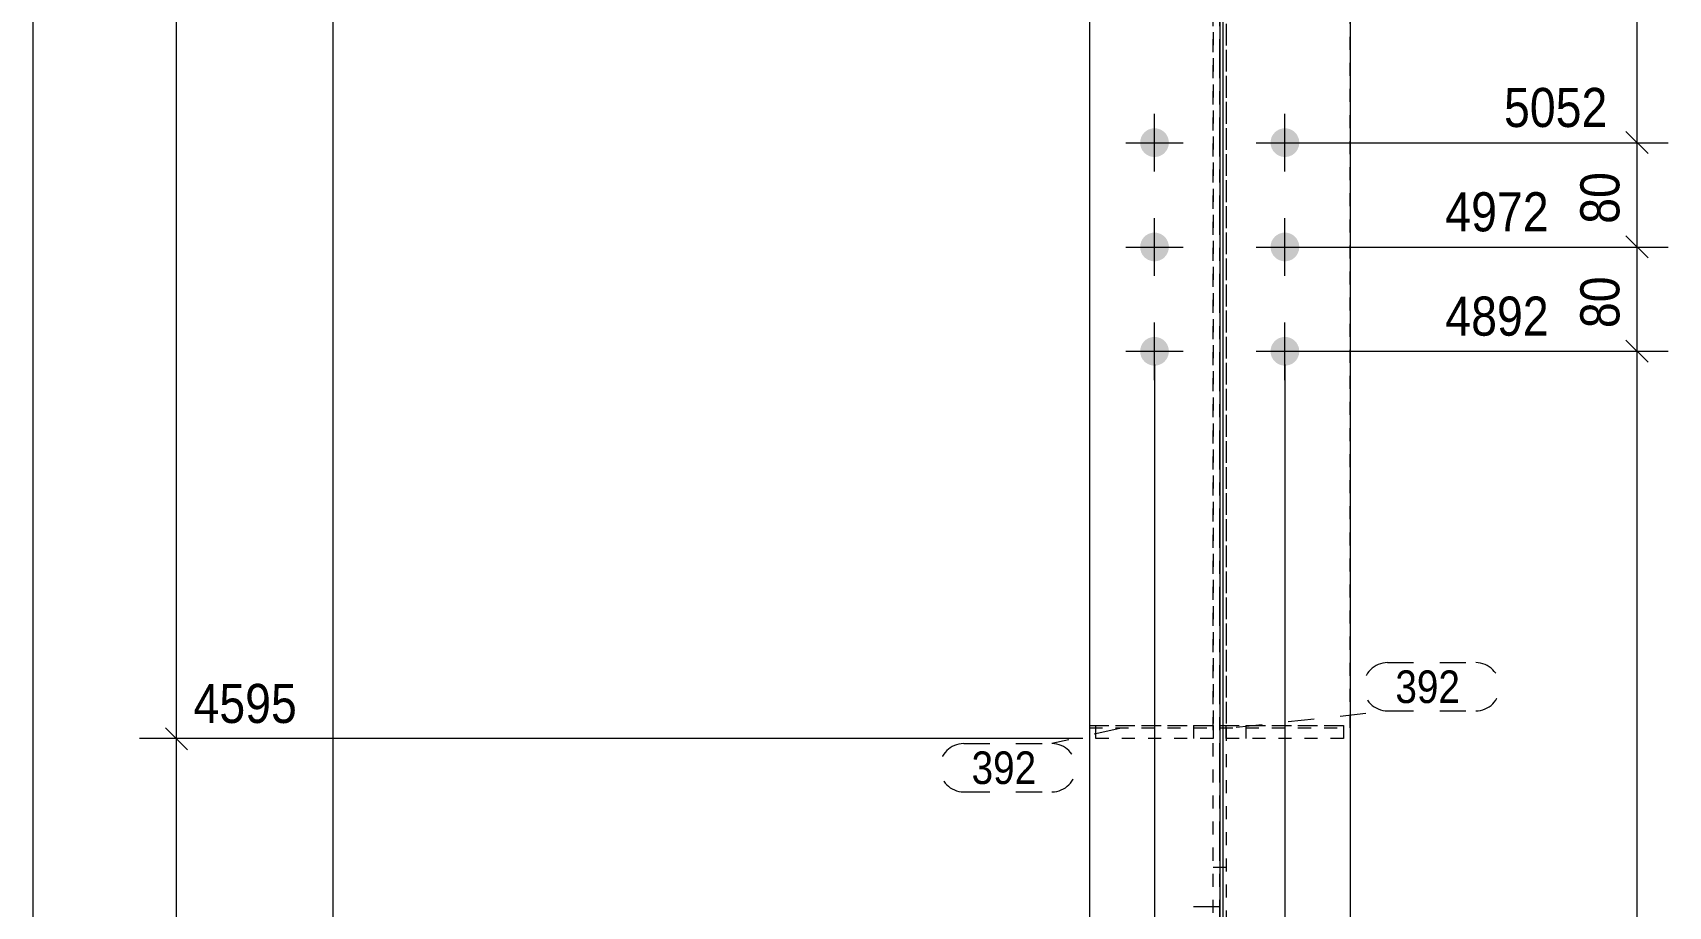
# Model space of a CAD drawing. Header units: millimetres. Extents: x 2 to 579, y 1 to 825.
# Drawn here: x 5 to 130.4, y 203.5 to 270.4 of the extents above; entities that cross this region are included whole.
import ezdxf

# ---------------------------------------------------------------- set-up
doc = ezdxf.new("R2010")
doc.units = ezdxf.units.MM
for name, pattern in [('XKITLINE00', [0]), ('XKITLINE01', [4, 1, -1, 1, -1]), ('XKITLINE02', [4, 2, -2]), ('XKITLINE03', [6, 3, -1, 1, -1])]:
    doc.linetypes.add(name, pattern=pattern)
for name, color, linetype, lineweight in [('Bolt', 3, 'Continuous', 0), ('Dimensions', 7, 'Continuous', 0), ('DrawingSheet', 5, 'Continuous', 0), ('Part', 2, 'Continuous', 0), ('PartMark', 7, 'Continuous', 0)]:
    doc.layers.add(name, color=color, linetype=linetype, lineweight=lineweight)
doc.styles.add('ARIAL', font='ARIAL.TTF')

# ---------------------------------------------------------------- blocks, each defined once
blk = doc.blocks.new('*A47')
at = {"layer": 'Bolt'}
for points in [[(89.93, 262.04), (89.93, 262.07), (89.93, 262.09), (89.93, 262.12), (89.94, 262.15), (89.94, 262.18), (89.94, 262.2), (89.95, 262.23), (89.96, 262.25), (89.96, 262.28), (89.97, 262.31), (89.98, 262.33), (89.98, 262.36), (89.99, 262.38), (90, 262.41), (90.01, 262.43), (90.02, 262.46), (90.03, 262.48), (90.05, 262.51), (90.06, 262.53), (90.07, 262.56), (90.09, 262.58), (90.1, 262.6), (90.11, 262.63), (90.13, 262.65), (90.15, 262.67), (90.16, 262.69), (90.18, 262.71), (90.2, 262.73), (90.21, 262.75), (90.23, 262.77), (90.25, 262.79), (90.27, 262.81), (90.29, 262.83), (90.31, 262.85), (90.33, 262.86), (90.35, 262.88), (90.37, 262.9), (90.4, 262.91), (90.42, 262.93), (90.44, 262.94), (90.46, 262.96), (90.49, 262.97), (90.51, 262.98), (90.53, 263), (90.56, 263.01), (90.58, 263.02), (90.61, 263.03), (90.63, 263.04), (90.66, 263.05), (90.68, 263.06), (90.71, 263.07), (90.74, 263.07), (90.76, 263.08), (90.79, 263.09), (90.81, 263.09), (90.84, 263.1), (90.87, 263.1), (90.89, 263.11), (90.92, 263.11), (90.95, 263.11), (90.97, 263.11), (91, 263.11), (91.03, 263.11), (91.06, 263.11), (91.08, 263.11), (91.11, 263.11), (91.14, 263.11), (91.16, 263.11), (91.19, 263.1), (91.22, 263.1), (91.24, 263.09), (91.27, 263.09), (91.3, 263.08), (91.32, 263.07), (91.35, 263.07), (91.37, 263.06), (91.4, 263.05), (91.42, 263.04), (91.45, 263.03), (91.47, 263.02), (91.5, 263.01), (91.52, 263), (91.55, 262.98), (91.57, 262.97), (91.59, 262.96), (91.62, 262.94), (91.64, 262.93), (91.66, 262.91), (91.68, 262.9), (91.71, 262.88), (91.73, 262.86), (91.75, 262.85), (91.77, 262.83), (91.79, 262.81), (91.81, 262.79), (91.83, 262.77), (91.84, 262.75), (91.86, 262.73), (91.88, 262.71), (91.9, 262.69), (91.91, 262.67), (91.93, 262.65), (91.94, 262.63), (91.96, 262.6), (91.97, 262.58), (91.99, 262.56), (92, 262.53), (92.01, 262.51), (92.02, 262.48), (92.03, 262.46), (92.04, 262.43), (92.05, 262.41), (92.06, 262.38), (92.07, 262.36), (92.08, 262.33), (92.09, 262.31), (92.1, 262.28), (92.1, 262.25), (92.11, 262.23), (92.11, 262.2), (92.12, 262.18), (92.12, 262.15), (92.12, 262.12), (92.13, 262.09), (92.13, 262.07), (92.13, 262.04), (92.13, 262.01), (92.13, 261.99), (92.13, 261.96), (92.13, 261.93), (92.12, 261.91), (92.12, 261.88), (92.12, 261.85), (92.11, 261.83), (92.11, 261.8), (92.1, 261.77), (92.1, 261.75), (92.09, 261.72), (92.08, 261.69), (92.07, 261.67), (92.06, 261.64), (92.05, 261.62), (92.04, 261.59), (92.03, 261.57), (92.02, 261.54), (92.01, 261.52), (92, 261.5), (91.99, 261.47), (91.97, 261.45), (91.96, 261.43), (91.94, 261.4), (91.93, 261.38), (91.91, 261.36), (91.9, 261.34), (91.88, 261.32), (91.86, 261.3), (91.84, 261.28), (91.83, 261.26), (91.81, 261.24), (91.79, 261.22), (91.77, 261.2), (91.75, 261.18), (91.73, 261.16), (91.71, 261.15), (91.68, 261.13), (91.66, 261.11), (91.64, 261.1), (91.62, 261.08), (91.59, 261.07), (91.57, 261.06), (91.55, 261.04), (91.52, 261.03), (91.5, 261.02), (91.47, 261.01), (91.45, 261), (91.42, 260.99), (91.4, 260.98), (91.37, 260.97), (91.35, 260.96), (91.32, 260.95), (91.3, 260.95), (91.27, 260.94), (91.24, 260.94), (91.22, 260.93), (91.19, 260.93), (91.16, 260.92), (91.14, 260.92), (91.11, 260.92), (91.08, 260.92), (91.06, 260.91), (91.03, 260.91), (91, 260.91), (90.97, 260.92), (90.95, 260.92), (90.92, 260.92), (90.89, 260.92), (90.87, 260.93), (90.84, 260.93), (90.81, 260.94), (90.79, 260.94), (90.76, 260.95), (90.74, 260.95), (90.71, 260.96), (90.68, 260.97), (90.66, 260.98), (90.63, 260.99), (90.61, 261), (90.58, 261.01), (90.56, 261.02), (90.53, 261.03), (90.51, 261.04), (90.49, 261.06), (90.46, 261.07), (90.44, 261.08), (90.42, 261.1), (90.4, 261.11), (90.37, 261.13), (90.35, 261.15), (90.33, 261.16), (90.31, 261.18), (90.29, 261.2), (90.27, 261.22), (90.25, 261.24), (90.23, 261.26), (90.21, 261.28), (90.2, 261.3), (90.18, 261.32), (90.16, 261.34), (90.15, 261.36), (90.13, 261.38), (90.11, 261.4), (90.1, 261.43), (90.09, 261.45), (90.07, 261.47), (90.06, 261.5), (90.05, 261.52), (90.03, 261.54), (90.02, 261.57), (90.01, 261.59), (90, 261.62), (89.99, 261.64), (89.98, 261.67), (89.98, 261.69), (89.97, 261.72), (89.96, 261.75), (89.96, 261.77), (89.95, 261.8), (89.94, 261.83), (89.94, 261.85), (89.94, 261.88), (89.93, 261.91), (89.93, 261.93), (89.93, 261.96), (89.93, 261.99), (89.93, 262.01)], [(99.93, 262.04), (99.93, 262.07), (99.93, 262.09), (99.93, 262.12), (99.94, 262.15), (99.94, 262.18), (99.94, 262.2), (99.95, 262.23), (99.96, 262.25), (99.96, 262.28), (99.97, 262.31), (99.98, 262.33), (99.98, 262.36), (99.99, 262.38), (100, 262.41), (100.01, 262.43), (100.02, 262.46), (100.03, 262.48), (100.05, 262.51), (100.06, 262.53), (100.07, 262.56), (100.09, 262.58), (100.1, 262.6), (100.11, 262.63), (100.13, 262.65), (100.15, 262.67), (100.16, 262.69), (100.18, 262.71), (100.2, 262.73), (100.21, 262.75), (100.23, 262.77), (100.25, 262.79), (100.27, 262.81), (100.29, 262.83), (100.31, 262.85), (100.33, 262.86), (100.35, 262.88), (100.37, 262.9), (100.4, 262.91), (100.42, 262.93), (100.44, 262.94), (100.46, 262.96), (100.49, 262.97), (100.51, 262.98), (100.53, 263), (100.56, 263.01), (100.58, 263.02), (100.61, 263.03), (100.63, 263.04), (100.66, 263.05), (100.68, 263.06), (100.71, 263.07), (100.74, 263.07), (100.76, 263.08), (100.79, 263.09), (100.81, 263.09), (100.84, 263.1), (100.87, 263.1), (100.89, 263.11), (100.92, 263.11), (100.95, 263.11), (100.97, 263.11), (101, 263.11), (101.03, 263.11), (101.06, 263.11), (101.08, 263.11), (101.11, 263.11), (101.14, 263.11), (101.16, 263.11), (101.19, 263.1), (101.22, 263.1), (101.24, 263.09), (101.27, 263.09), (101.3, 263.08), (101.32, 263.07), (101.35, 263.07), (101.37, 263.06), (101.4, 263.05), (101.42, 263.04), (101.45, 263.03), (101.47, 263.02), (101.5, 263.01), (101.52, 263), (101.55, 262.98), (101.57, 262.97), (101.59, 262.96), (101.62, 262.94), (101.64, 262.93), (101.66, 262.91), (101.68, 262.9), (101.71, 262.88), (101.73, 262.86), (101.75, 262.85), (101.77, 262.83), (101.79, 262.81), (101.81, 262.79), (101.83, 262.77), (101.84, 262.75), (101.86, 262.73), (101.88, 262.71), (101.9, 262.69), (101.91, 262.67), (101.93, 262.65), (101.94, 262.63), (101.96, 262.6), (101.97, 262.58), (101.99, 262.56), (102, 262.53), (102.01, 262.51), (102.02, 262.48), (102.03, 262.46), (102.04, 262.43), (102.05, 262.41), (102.06, 262.38), (102.07, 262.36), (102.08, 262.33), (102.09, 262.31), (102.1, 262.28), (102.1, 262.25), (102.11, 262.23), (102.11, 262.2), (102.12, 262.18), (102.12, 262.15), (102.12, 262.12), (102.13, 262.09), (102.13, 262.07), (102.13, 262.04), (102.13, 262.01), (102.13, 261.99), (102.13, 261.96), (102.13, 261.93), (102.12, 261.91), (102.12, 261.88), (102.12, 261.85), (102.11, 261.83), (102.11, 261.8), (102.1, 261.77), (102.1, 261.75), (102.09, 261.72), (102.08, 261.69), (102.07, 261.67), (102.06, 261.64), (102.05, 261.62), (102.04, 261.59), (102.03, 261.57), (102.02, 261.54), (102.01, 261.52), (102, 261.5), (101.99, 261.47), (101.97, 261.45), (101.96, 261.43), (101.94, 261.4), (101.93, 261.38), (101.91, 261.36), (101.9, 261.34), (101.88, 261.32), (101.86, 261.3), (101.84, 261.28), (101.83, 261.26), (101.81, 261.24), (101.79, 261.22), (101.77, 261.2), (101.75, 261.18), (101.73, 261.16), (101.71, 261.15), (101.68, 261.13), (101.66, 261.11), (101.64, 261.1), (101.62, 261.08), (101.59, 261.07), (101.57, 261.06), (101.55, 261.04), (101.52, 261.03), (101.5, 261.02), (101.47, 261.01), (101.45, 261), (101.42, 260.99), (101.4, 260.98), (101.37, 260.97), (101.35, 260.96), (101.32, 260.95), (101.3, 260.95), (101.27, 260.94), (101.24, 260.94), (101.22, 260.93), (101.19, 260.93), (101.16, 260.92), (101.14, 260.92), (101.11, 260.92), (101.08, 260.92), (101.06, 260.91), (101.03, 260.91), (101, 260.91), (100.97, 260.92), (100.95, 260.92), (100.92, 260.92), (100.89, 260.92), (100.87, 260.93), (100.84, 260.93), (100.81, 260.94), (100.79, 260.94), (100.76, 260.95), (100.74, 260.95), (100.71, 260.96), (100.68, 260.97), (100.66, 260.98), (100.63, 260.99), (100.61, 261), (100.58, 261.01), (100.56, 261.02), (100.53, 261.03), (100.51, 261.04), (100.49, 261.06), (100.46, 261.07), (100.44, 261.08), (100.42, 261.1), (100.4, 261.11), (100.37, 261.13), (100.35, 261.15), (100.33, 261.16), (100.31, 261.18), (100.29, 261.2), (100.27, 261.22), (100.25, 261.24), (100.23, 261.26), (100.21, 261.28), (100.2, 261.3), (100.18, 261.32), (100.16, 261.34), (100.15, 261.36), (100.13, 261.38), (100.11, 261.4), (100.1, 261.43), (100.09, 261.45), (100.07, 261.47), (100.06, 261.5), (100.05, 261.52), (100.03, 261.54), (100.02, 261.57), (100.01, 261.59), (100, 261.62), (99.99, 261.64), (99.98, 261.67), (99.98, 261.69), (99.97, 261.72), (99.96, 261.75), (99.96, 261.77), (99.95, 261.8), (99.94, 261.83), (99.94, 261.85), (99.94, 261.88), (99.93, 261.91), (99.93, 261.93), (99.93, 261.96), (99.93, 261.99), (99.93, 262.01)], [(89.93, 254.04), (89.93, 254.07), (89.93, 254.09), (89.93, 254.12), (89.94, 254.15), (89.94, 254.18), (89.94, 254.2), (89.95, 254.23), (89.96, 254.25), (89.96, 254.28), (89.97, 254.31), (89.98, 254.33), (89.98, 254.36), (89.99, 254.38), (90, 254.41), (90.01, 254.43), (90.02, 254.46), (90.03, 254.48), (90.05, 254.51), (90.06, 254.53), (90.07, 254.56), (90.09, 254.58), (90.1, 254.6), (90.11, 254.63), (90.13, 254.65), (90.15, 254.67), (90.16, 254.69), (90.18, 254.71), (90.2, 254.73), (90.21, 254.75), (90.23, 254.77), (90.25, 254.79), (90.27, 254.81), (90.29, 254.83), (90.31, 254.85), (90.33, 254.86), (90.35, 254.88), (90.37, 254.9), (90.4, 254.91), (90.42, 254.93), (90.44, 254.94), (90.46, 254.96), (90.49, 254.97), (90.51, 254.98), (90.53, 255), (90.56, 255.01), (90.58, 255.02), (90.61, 255.03), (90.63, 255.04), (90.66, 255.05), (90.68, 255.06), (90.71, 255.07), (90.74, 255.07), (90.76, 255.08), (90.79, 255.09), (90.81, 255.09), (90.84, 255.1), (90.87, 255.1), (90.89, 255.11), (90.92, 255.11), (90.95, 255.11), (90.97, 255.11), (91, 255.11), (91.03, 255.11), (91.06, 255.11), (91.08, 255.11), (91.11, 255.11), (91.14, 255.11), (91.16, 255.11), (91.19, 255.1), (91.22, 255.1), (91.24, 255.09), (91.27, 255.09), (91.3, 255.08), (91.32, 255.07), (91.35, 255.07), (91.37, 255.06), (91.4, 255.05), (91.42, 255.04), (91.45, 255.03), (91.47, 255.02), (91.5, 255.01), (91.52, 255), (91.55, 254.98), (91.57, 254.97), (91.59, 254.96), (91.62, 254.94), (91.64, 254.93), (91.66, 254.91), (91.68, 254.9), (91.71, 254.88), (91.73, 254.86), (91.75, 254.85), (91.77, 254.83), (91.79, 254.81), (91.81, 254.79), (91.83, 254.77), (91.84, 254.75), (91.86, 254.73), (91.88, 254.71), (91.9, 254.69), (91.91, 254.67), (91.93, 254.65), (91.94, 254.63), (91.96, 254.6), (91.97, 254.58), (91.99, 254.56), (92, 254.53), (92.01, 254.51), (92.02, 254.48), (92.03, 254.46), (92.04, 254.43), (92.05, 254.41), (92.06, 254.38), (92.07, 254.36), (92.08, 254.33), (92.09, 254.31), (92.1, 254.28), (92.1, 254.25), (92.11, 254.23), (92.11, 254.2), (92.12, 254.18), (92.12, 254.15), (92.12, 254.12), (92.13, 254.09), (92.13, 254.07), (92.13, 254.04), (92.13, 254.01), (92.13, 253.99), (92.13, 253.96), (92.13, 253.93), (92.12, 253.91), (92.12, 253.88), (92.12, 253.85), (92.11, 253.83), (92.11, 253.8), (92.1, 253.77), (92.1, 253.75), (92.09, 253.72), (92.08, 253.69), (92.07, 253.67), (92.06, 253.64), (92.05, 253.62), (92.04, 253.59), (92.03, 253.57), (92.02, 253.54), (92.01, 253.52), (92, 253.5), (91.99, 253.47), (91.97, 253.45), (91.96, 253.43), (91.94, 253.4), (91.93, 253.38), (91.91, 253.36), (91.9, 253.34), (91.88, 253.32), (91.86, 253.3), (91.84, 253.28), (91.83, 253.26), (91.81, 253.24), (91.79, 253.22), (91.77, 253.2), (91.75, 253.18), (91.73, 253.16), (91.71, 253.15), (91.68, 253.13), (91.66, 253.11), (91.64, 253.1), (91.62, 253.08), (91.59, 253.07), (91.57, 253.06), (91.55, 253.04), (91.52, 253.03), (91.5, 253.02), (91.47, 253.01), (91.45, 253), (91.42, 252.99), (91.4, 252.98), (91.37, 252.97), (91.35, 252.96), (91.32, 252.95), (91.3, 252.95), (91.27, 252.94), (91.24, 252.94), (91.22, 252.93), (91.19, 252.93), (91.16, 252.92), (91.14, 252.92), (91.11, 252.92), (91.08, 252.92), (91.06, 252.91), (91.03, 252.91), (91, 252.91), (90.97, 252.92), (90.95, 252.92), (90.92, 252.92), (90.89, 252.92), (90.87, 252.93), (90.84, 252.93), (90.81, 252.94), (90.79, 252.94), (90.76, 252.95), (90.74, 252.95), (90.71, 252.96), (90.68, 252.97), (90.66, 252.98), (90.63, 252.99), (90.61, 253), (90.58, 253.01), (90.56, 253.02), (90.53, 253.03), (90.51, 253.04), (90.49, 253.06), (90.46, 253.07), (90.44, 253.08), (90.42, 253.1), (90.4, 253.11), (90.37, 253.13), (90.35, 253.15), (90.33, 253.16), (90.31, 253.18), (90.29, 253.2), (90.27, 253.22), (90.25, 253.24), (90.23, 253.26), (90.21, 253.28), (90.2, 253.3), (90.18, 253.32), (90.16, 253.34), (90.15, 253.36), (90.13, 253.38), (90.11, 253.4), (90.1, 253.43), (90.09, 253.45), (90.07, 253.47), (90.06, 253.5), (90.05, 253.52), (90.03, 253.54), (90.02, 253.57), (90.01, 253.59), (90, 253.62), (89.99, 253.64), (89.98, 253.67), (89.98, 253.69), (89.97, 253.72), (89.96, 253.75), (89.96, 253.77), (89.95, 253.8), (89.94, 253.83), (89.94, 253.85), (89.94, 253.88), (89.93, 253.91), (89.93, 253.93), (89.93, 253.96), (89.93, 253.99), (89.93, 254.01)], [(99.93, 254.04), (99.93, 254.07), (99.93, 254.09), (99.93, 254.12), (99.94, 254.15), (99.94, 254.18), (99.94, 254.2), (99.95, 254.23), (99.96, 254.25), (99.96, 254.28), (99.97, 254.31), (99.98, 254.33), (99.98, 254.36), (99.99, 254.38), (100, 254.41), (100.01, 254.43), (100.02, 254.46), (100.03, 254.48), (100.05, 254.51), (100.06, 254.53), (100.07, 254.56), (100.09, 254.58), (100.1, 254.6), (100.11, 254.63), (100.13, 254.65), (100.15, 254.67), (100.16, 254.69), (100.18, 254.71), (100.2, 254.73), (100.21, 254.75), (100.23, 254.77), (100.25, 254.79), (100.27, 254.81), (100.29, 254.83), (100.31, 254.85), (100.33, 254.86), (100.35, 254.88), (100.37, 254.9), (100.4, 254.91), (100.42, 254.93), (100.44, 254.94), (100.46, 254.96), (100.49, 254.97), (100.51, 254.98), (100.53, 255), (100.56, 255.01), (100.58, 255.02), (100.61, 255.03), (100.63, 255.04), (100.66, 255.05), (100.68, 255.06), (100.71, 255.07), (100.74, 255.07), (100.76, 255.08), (100.79, 255.09), (100.81, 255.09), (100.84, 255.1), (100.87, 255.1), (100.89, 255.11), (100.92, 255.11), (100.95, 255.11), (100.97, 255.11), (101, 255.11), (101.03, 255.11), (101.06, 255.11), (101.08, 255.11), (101.11, 255.11), (101.14, 255.11), (101.16, 255.11), (101.19, 255.1), (101.22, 255.1), (101.24, 255.09), (101.27, 255.09), (101.3, 255.08), (101.32, 255.07), (101.35, 255.07), (101.37, 255.06), (101.4, 255.05), (101.42, 255.04), (101.45, 255.03), (101.47, 255.02), (101.5, 255.01), (101.52, 255), (101.55, 254.98), (101.57, 254.97), (101.59, 254.96), (101.62, 254.94), (101.64, 254.93), (101.66, 254.91), (101.68, 254.9), (101.71, 254.88), (101.73, 254.86), (101.75, 254.85), (101.77, 254.83), (101.79, 254.81), (101.81, 254.79), (101.83, 254.77), (101.84, 254.75), (101.86, 254.73), (101.88, 254.71), (101.9, 254.69), (101.91, 254.67), (101.93, 254.65), (101.94, 254.63), (101.96, 254.6), (101.97, 254.58), (101.99, 254.56), (102, 254.53), (102.01, 254.51), (102.02, 254.48), (102.03, 254.46), (102.04, 254.43), (102.05, 254.41), (102.06, 254.38), (102.07, 254.36), (102.08, 254.33), (102.09, 254.31), (102.1, 254.28), (102.1, 254.25), (102.11, 254.23), (102.11, 254.2), (102.12, 254.18), (102.12, 254.15), (102.12, 254.12), (102.13, 254.09), (102.13, 254.07), (102.13, 254.04), (102.13, 254.01), (102.13, 253.99), (102.13, 253.96), (102.13, 253.93), (102.12, 253.91), (102.12, 253.88), (102.12, 253.85), (102.11, 253.83), (102.11, 253.8), (102.1, 253.77), (102.1, 253.75), (102.09, 253.72), (102.08, 253.69), (102.07, 253.67), (102.06, 253.64), (102.05, 253.62), (102.04, 253.59), (102.03, 253.57), (102.02, 253.54), (102.01, 253.52), (102, 253.5), (101.99, 253.47), (101.97, 253.45), (101.96, 253.43), (101.94, 253.4), (101.93, 253.38), (101.91, 253.36), (101.9, 253.34), (101.88, 253.32), (101.86, 253.3), (101.84, 253.28), (101.83, 253.26), (101.81, 253.24), (101.79, 253.22), (101.77, 253.2), (101.75, 253.18), (101.73, 253.16), (101.71, 253.15), (101.68, 253.13), (101.66, 253.11), (101.64, 253.1), (101.62, 253.08), (101.59, 253.07), (101.57, 253.06), (101.55, 253.04), (101.52, 253.03), (101.5, 253.02), (101.47, 253.01), (101.45, 253), (101.42, 252.99), (101.4, 252.98), (101.37, 252.97), (101.35, 252.96), (101.32, 252.95), (101.3, 252.95), (101.27, 252.94), (101.24, 252.94), (101.22, 252.93), (101.19, 252.93), (101.16, 252.92), (101.14, 252.92), (101.11, 252.92), (101.08, 252.92), (101.06, 252.91), (101.03, 252.91), (101, 252.91), (100.97, 252.92), (100.95, 252.92), (100.92, 252.92), (100.89, 252.92), (100.87, 252.93), (100.84, 252.93), (100.81, 252.94), (100.79, 252.94), (100.76, 252.95), (100.74, 252.95), (100.71, 252.96), (100.68, 252.97), (100.66, 252.98), (100.63, 252.99), (100.61, 253), (100.58, 253.01), (100.56, 253.02), (100.53, 253.03), (100.51, 253.04), (100.49, 253.06), (100.46, 253.07), (100.44, 253.08), (100.42, 253.1), (100.4, 253.11), (100.37, 253.13), (100.35, 253.15), (100.33, 253.16), (100.31, 253.18), (100.29, 253.2), (100.27, 253.22), (100.25, 253.24), (100.23, 253.26), (100.21, 253.28), (100.2, 253.3), (100.18, 253.32), (100.16, 253.34), (100.15, 253.36), (100.13, 253.38), (100.11, 253.4), (100.1, 253.43), (100.09, 253.45), (100.07, 253.47), (100.06, 253.5), (100.05, 253.52), (100.03, 253.54), (100.02, 253.57), (100.01, 253.59), (100, 253.62), (99.99, 253.64), (99.98, 253.67), (99.98, 253.69), (99.97, 253.72), (99.96, 253.75), (99.96, 253.77), (99.95, 253.8), (99.94, 253.83), (99.94, 253.85), (99.94, 253.88), (99.93, 253.91), (99.93, 253.93), (99.93, 253.96), (99.93, 253.99), (99.93, 254.01)], [(89.93, 246.04), (89.93, 246.07), (89.93, 246.09), (89.93, 246.12), (89.94, 246.15), (89.94, 246.18), (89.94, 246.2), (89.95, 246.23), (89.96, 246.25), (89.96, 246.28), (89.97, 246.31), (89.98, 246.33), (89.98, 246.36), (89.99, 246.38), (90, 246.41), (90.01, 246.43), (90.02, 246.46), (90.03, 246.48), (90.05, 246.51), (90.06, 246.53), (90.07, 246.56), (90.09, 246.58), (90.1, 246.6), (90.11, 246.63), (90.13, 246.65), (90.15, 246.67), (90.16, 246.69), (90.18, 246.71), (90.2, 246.73), (90.21, 246.75), (90.23, 246.77), (90.25, 246.79), (90.27, 246.81), (90.29, 246.83), (90.31, 246.85), (90.33, 246.86), (90.35, 246.88), (90.37, 246.9), (90.4, 246.91), (90.42, 246.93), (90.44, 246.94), (90.46, 246.96), (90.49, 246.97), (90.51, 246.98), (90.53, 247), (90.56, 247.01), (90.58, 247.02), (90.61, 247.03), (90.63, 247.04), (90.66, 247.05), (90.68, 247.06), (90.71, 247.07), (90.74, 247.07), (90.76, 247.08), (90.79, 247.09), (90.81, 247.09), (90.84, 247.1), (90.87, 247.1), (90.89, 247.11), (90.92, 247.11), (90.95, 247.11), (90.97, 247.11), (91, 247.11), (91.03, 247.11), (91.06, 247.11), (91.08, 247.11), (91.11, 247.11), (91.14, 247.11), (91.16, 247.11), (91.19, 247.1), (91.22, 247.1), (91.24, 247.09), (91.27, 247.09), (91.3, 247.08), (91.32, 247.07), (91.35, 247.07), (91.37, 247.06), (91.4, 247.05), (91.42, 247.04), (91.45, 247.03), (91.47, 247.02), (91.5, 247.01), (91.52, 247), (91.55, 246.98), (91.57, 246.97), (91.59, 246.96), (91.62, 246.94), (91.64, 246.93), (91.66, 246.91), (91.68, 246.9), (91.71, 246.88), (91.73, 246.86), (91.75, 246.85), (91.77, 246.83), (91.79, 246.81), (91.81, 246.79), (91.83, 246.77), (91.84, 246.75), (91.86, 246.73), (91.88, 246.71), (91.9, 246.69), (91.91, 246.67), (91.93, 246.65), (91.94, 246.63), (91.96, 246.6), (91.97, 246.58), (91.99, 246.56), (92, 246.53), (92.01, 246.51), (92.02, 246.48), (92.03, 246.46), (92.04, 246.43), (92.05, 246.41), (92.06, 246.38), (92.07, 246.36), (92.08, 246.33), (92.09, 246.31), (92.1, 246.28), (92.1, 246.25), (92.11, 246.23), (92.11, 246.2), (92.12, 246.18), (92.12, 246.15), (92.12, 246.12), (92.13, 246.09), (92.13, 246.07), (92.13, 246.04), (92.13, 246.01), (92.13, 245.99), (92.13, 245.96), (92.13, 245.93), (92.12, 245.91), (92.12, 245.88), (92.12, 245.85), (92.11, 245.83), (92.11, 245.8), (92.1, 245.77), (92.1, 245.75), (92.09, 245.72), (92.08, 245.69), (92.07, 245.67), (92.06, 245.64), (92.05, 245.62), (92.04, 245.59), (92.03, 245.57), (92.02, 245.54), (92.01, 245.52), (92, 245.5), (91.99, 245.47), (91.97, 245.45), (91.96, 245.43), (91.94, 245.4), (91.93, 245.38), (91.91, 245.36), (91.9, 245.34), (91.88, 245.32), (91.86, 245.3), (91.84, 245.28), (91.83, 245.26), (91.81, 245.24), (91.79, 245.22), (91.77, 245.2), (91.75, 245.18), (91.73, 245.16), (91.71, 245.15), (91.68, 245.13), (91.66, 245.11), (91.64, 245.1), (91.62, 245.08), (91.59, 245.07), (91.57, 245.06), (91.55, 245.04), (91.52, 245.03), (91.5, 245.02), (91.47, 245.01), (91.45, 245), (91.42, 244.99), (91.4, 244.98), (91.37, 244.97), (91.35, 244.96), (91.32, 244.95), (91.3, 244.95), (91.27, 244.94), (91.24, 244.94), (91.22, 244.93), (91.19, 244.93), (91.16, 244.92), (91.14, 244.92), (91.11, 244.92), (91.08, 244.92), (91.06, 244.91), (91.03, 244.91), (91, 244.91), (90.97, 244.92), (90.95, 244.92), (90.92, 244.92), (90.89, 244.92), (90.87, 244.93), (90.84, 244.93), (90.81, 244.94), (90.79, 244.94), (90.76, 244.95), (90.74, 244.95), (90.71, 244.96), (90.68, 244.97), (90.66, 244.98), (90.63, 244.99), (90.61, 245), (90.58, 245.01), (90.56, 245.02), (90.53, 245.03), (90.51, 245.04), (90.49, 245.06), (90.46, 245.07), (90.44, 245.08), (90.42, 245.1), (90.4, 245.11), (90.37, 245.13), (90.35, 245.15), (90.33, 245.16), (90.31, 245.18), (90.29, 245.2), (90.27, 245.22), (90.25, 245.24), (90.23, 245.26), (90.21, 245.28), (90.2, 245.3), (90.18, 245.32), (90.16, 245.34), (90.15, 245.36), (90.13, 245.38), (90.11, 245.4), (90.1, 245.43), (90.09, 245.45), (90.07, 245.47), (90.06, 245.5), (90.05, 245.52), (90.03, 245.54), (90.02, 245.57), (90.01, 245.59), (90, 245.62), (89.99, 245.64), (89.98, 245.67), (89.98, 245.69), (89.97, 245.72), (89.96, 245.75), (89.96, 245.77), (89.95, 245.8), (89.94, 245.83), (89.94, 245.85), (89.94, 245.88), (89.93, 245.91), (89.93, 245.93), (89.93, 245.96), (89.93, 245.99), (89.93, 246.01)], [(99.93, 246.04), (99.93, 246.07), (99.93, 246.09), (99.93, 246.12), (99.94, 246.15), (99.94, 246.18), (99.94, 246.2), (99.95, 246.23), (99.96, 246.25), (99.96, 246.28), (99.97, 246.31), (99.98, 246.33), (99.98, 246.36), (99.99, 246.38), (100, 246.41), (100.01, 246.43), (100.02, 246.46), (100.03, 246.48), (100.05, 246.51), (100.06, 246.53), (100.07, 246.56), (100.09, 246.58), (100.1, 246.6), (100.11, 246.63), (100.13, 246.65), (100.15, 246.67), (100.16, 246.69), (100.18, 246.71), (100.2, 246.73), (100.21, 246.75), (100.23, 246.77), (100.25, 246.79), (100.27, 246.81), (100.29, 246.83), (100.31, 246.85), (100.33, 246.86), (100.35, 246.88), (100.37, 246.9), (100.4, 246.91), (100.42, 246.93), (100.44, 246.94), (100.46, 246.96), (100.49, 246.97), (100.51, 246.98), (100.53, 247), (100.56, 247.01), (100.58, 247.02), (100.61, 247.03), (100.63, 247.04), (100.66, 247.05), (100.68, 247.06), (100.71, 247.07), (100.74, 247.07), (100.76, 247.08), (100.79, 247.09), (100.81, 247.09), (100.84, 247.1), (100.87, 247.1), (100.89, 247.11), (100.92, 247.11), (100.95, 247.11), (100.97, 247.11), (101, 247.11), (101.03, 247.11), (101.06, 247.11), (101.08, 247.11), (101.11, 247.11), (101.14, 247.11), (101.16, 247.11), (101.19, 247.1), (101.22, 247.1), (101.24, 247.09), (101.27, 247.09), (101.3, 247.08), (101.32, 247.07), (101.35, 247.07), (101.37, 247.06), (101.4, 247.05), (101.42, 247.04), (101.45, 247.03), (101.47, 247.02), (101.5, 247.01), (101.52, 247), (101.55, 246.98), (101.57, 246.97), (101.59, 246.96), (101.62, 246.94), (101.64, 246.93), (101.66, 246.91), (101.68, 246.9), (101.71, 246.88), (101.73, 246.86), (101.75, 246.85), (101.77, 246.83), (101.79, 246.81), (101.81, 246.79), (101.83, 246.77), (101.84, 246.75), (101.86, 246.73), (101.88, 246.71), (101.9, 246.69), (101.91, 246.67), (101.93, 246.65), (101.94, 246.63), (101.96, 246.6), (101.97, 246.58), (101.99, 246.56), (102, 246.53), (102.01, 246.51), (102.02, 246.48), (102.03, 246.46), (102.04, 246.43), (102.05, 246.41), (102.06, 246.38), (102.07, 246.36), (102.08, 246.33), (102.09, 246.31), (102.1, 246.28), (102.1, 246.25), (102.11, 246.23), (102.11, 246.2), (102.12, 246.18), (102.12, 246.15), (102.12, 246.12), (102.13, 246.09), (102.13, 246.07), (102.13, 246.04), (102.13, 246.01), (102.13, 245.99), (102.13, 245.96), (102.13, 245.93), (102.12, 245.91), (102.12, 245.88), (102.12, 245.85), (102.11, 245.83), (102.11, 245.8), (102.1, 245.77), (102.1, 245.75), (102.09, 245.72), (102.08, 245.69), (102.07, 245.67), (102.06, 245.64), (102.05, 245.62), (102.04, 245.59), (102.03, 245.57), (102.02, 245.54), (102.01, 245.52), (102, 245.5), (101.99, 245.47), (101.97, 245.45), (101.96, 245.43), (101.94, 245.4), (101.93, 245.38), (101.91, 245.36), (101.9, 245.34), (101.88, 245.32), (101.86, 245.3), (101.84, 245.28), (101.83, 245.26), (101.81, 245.24), (101.79, 245.22), (101.77, 245.2), (101.75, 245.18), (101.73, 245.16), (101.71, 245.15), (101.68, 245.13), (101.66, 245.11), (101.64, 245.1), (101.62, 245.08), (101.59, 245.07), (101.57, 245.06), (101.55, 245.04), (101.52, 245.03), (101.5, 245.02), (101.47, 245.01), (101.45, 245), (101.42, 244.99), (101.4, 244.98), (101.37, 244.97), (101.35, 244.96), (101.32, 244.95), (101.3, 244.95), (101.27, 244.94), (101.24, 244.94), (101.22, 244.93), (101.19, 244.93), (101.16, 244.92), (101.14, 244.92), (101.11, 244.92), (101.08, 244.92), (101.06, 244.91), (101.03, 244.91), (101, 244.91), (100.97, 244.92), (100.95, 244.92), (100.92, 244.92), (100.89, 244.92), (100.87, 244.93), (100.84, 244.93), (100.81, 244.94), (100.79, 244.94), (100.76, 244.95), (100.74, 244.95), (100.71, 244.96), (100.68, 244.97), (100.66, 244.98), (100.63, 244.99), (100.61, 245), (100.58, 245.01), (100.56, 245.02), (100.53, 245.03), (100.51, 245.04), (100.49, 245.06), (100.46, 245.07), (100.44, 245.08), (100.42, 245.1), (100.4, 245.11), (100.37, 245.13), (100.35, 245.15), (100.33, 245.16), (100.31, 245.18), (100.29, 245.2), (100.27, 245.22), (100.25, 245.24), (100.23, 245.26), (100.21, 245.28), (100.2, 245.3), (100.18, 245.32), (100.16, 245.34), (100.15, 245.36), (100.13, 245.38), (100.11, 245.4), (100.1, 245.43), (100.09, 245.45), (100.07, 245.47), (100.06, 245.5), (100.05, 245.52), (100.03, 245.54), (100.02, 245.57), (100.01, 245.59), (100, 245.62), (99.99, 245.64), (99.98, 245.67), (99.98, 245.69), (99.97, 245.72), (99.96, 245.75), (99.96, 245.77), (99.95, 245.8), (99.94, 245.83), (99.94, 245.85), (99.94, 245.88), (99.93, 245.91), (99.93, 245.93), (99.93, 245.96), (99.93, 245.99), (99.93, 246.01)]]:
    blk.add_hatch(color=3, dxfattribs=at).paths.add_polyline_path(points, flags=17)
at = {"layer": 'Bolt', "color": 3, "linetype": 'XKITLINE00', "lineweight": 0}
for p, q in [((91.03, 259.81), (91.03, 264.21)), ((101.03, 259.81), (101.03, 264.21)), ((88.83, 262.01), (93.23, 262.01)), ((98.83, 262.01), (103.23, 262.01)), ((91.03, 251.81), (91.03, 256.21)), ((101.03, 251.81), (101.03, 256.21)), ((88.83, 254.01), (93.23, 254.01)), ((98.83, 254.01), (103.23, 254.01)), ((91.03, 243.81), (91.03, 248.21)), ((101.03, 243.81), (101.03, 248.21)), ((88.83, 246.01), (93.23, 246.01)), ((98.83, 246.01), (103.23, 246.01))]:
    blk.add_line(p, q, dxfattribs=at)
blk = doc.blocks.new('*A48')
at = {"layer": 'Bolt', "color": 3, "linetype": 'XKITLINE02', "lineweight": 0}
for p, q in [((95.53, 206.45), (96.53, 206.45)), ((94.03, 203.45), (98.03, 203.45))]:
    blk.add_line(p, q, dxfattribs=at)
blk = doc.blocks.new('*A60')
at = {"layer": 'Part', "color": 2, "linetype": 'XKITLINE00', "lineweight": 0}
for p, q in [((86.03, 652.25), (86.03, 134.95)), ((106.03, 652.25), (106.03, 134.95))]:
    blk.add_line(p, q, dxfattribs=at)
at = {"layer": 'Part', "color": 7, "linetype": 'XKITLINE01', "lineweight": 0}
for p, q in [((95.53, 134.95), (95.53, 651.13)), ((96.53, 651.13), (96.53, 134.95))]:
    blk.add_line(p, q, dxfattribs=at)
at = {"layer": 'Part', "color": 7, "linetype": 'XKITLINE03', "lineweight": 0}
blk.add_line((96.03, 134.95), (96.03, 644.78), dxfattribs=at)
blk = doc.blocks.new('*A73')
at = {"layer": 'Part', "color": 7, "linetype": 'XKITLINE01', "lineweight": 0}
for p, q in [((96.53, 217.31), (105.53, 217.31)), ((96.53, 216.31), (96.53, 217.31)), ((98.03, 217.31), (98.03, 216.31)), ((105.53, 217.31), (105.53, 216.31)), ((105.53, 216.31), (96.53, 216.31))]:
    blk.add_line(p, q, dxfattribs=at)
blk = doc.blocks.new('*A74')
at = {"layer": 'Part', "color": 7, "linetype": 'XKITLINE01', "lineweight": 0}
for p, q in [((95.53, 616.48), (95.53, 217.31)), ((96.53, 616.46), (96.53, 217.31)), ((86.03, 588.66), (86.03, 217.13)), ((106.03, 217.13), (106.03, 588.66)), ((86.03, 217.31), (106.03, 217.31)), ((86.03, 217.13), (106.03, 217.13))]:
    blk.add_line(p, q, dxfattribs=at)
blk = doc.blocks.new('*A75')
at = {"layer": 'Part', "color": 7, "linetype": 'XKITLINE01', "lineweight": 0}
for p, q in [((86.53, 217.31), (95.53, 217.31)), ((86.53, 216.31), (86.53, 217.31)), ((94.03, 217.31), (94.03, 216.31)), ((95.53, 217.31), (95.53, 216.31)), ((95.53, 216.31), (86.53, 216.31))]:
    blk.add_line(p, q, dxfattribs=at)
blk = doc.blocks.new('*A119')
at = {"layer": 'DrawingSheet', "color": 5, "linetype": 'XKITLINE00', "lineweight": 0}
blk.add_line((5, 825), (5, 5), dxfattribs=at)
blk = doc.blocks.new('*A187')
at = {"layer": 'Dimensions', "color": 7, "linetype": 'XKITLINE00', "lineweight": 0}
for p, q in [((128.03, 262.01), (128.03, 652.25)), ((127.18, 262.86), (128.88, 261.17)), ((102.03, 262.01), (130.43, 262.01))]:
    blk.add_line(p, q, dxfattribs=at)
at = {"layer": 'Dimensions', "color": 3}
blk.add_point((128.03, 262.01), dxfattribs=at)
blk = doc.blocks.new('*A188')
at = {"layer": 'Dimensions', "color": 7, "linetype": 'XKITLINE00', "lineweight": 0}
for p, q in [((96.03, 533.83), (96.03, 172.45)), ((96.28, 533.83), (96.28, 172.45))]:
    blk.add_line(p, q, dxfattribs=at)
blk = doc.blocks.new('*A189')
at = {"layer": 'Dimensions', "color": 7, "linetype": 'XKITLINE00', "lineweight": 0}
for p, q in [((16.03, 216.31), (16.03, 613.95)), ((15.18, 217.15), (16.88, 215.46)), ((85.53, 216.31), (13.18, 216.31))]:
    blk.add_line(p, q, dxfattribs=at)
at = {"layer": 'Dimensions', "color": 3}
blk.add_point((16.03, 216.31), dxfattribs=at)
blk = doc.blocks.new('*A190')
at = {"layer": 'Dimensions', "color": 7, "linetype": 'XKITLINE00', "lineweight": 0}
blk.add_line((28.03, 189.45), (28.03, 652.25), dxfattribs=at)
blk = doc.blocks.new('*A203')
at = {"layer": 'Dimensions', "color": 7, "linetype": 'XKITLINE00', "lineweight": 0}
for p, q in [((102.03, 246.01), (130.43, 246.01)), ((127.18, 246.86), (128.88, 245.17)), ((128.03, 106.85), (128.03, 246.01)), ((107.03, 106.85), (130.43, 106.85)), ((127.18, 107.7), (128.88, 106.01))]:
    blk.add_line(p, q, dxfattribs=at)
at = {"layer": 'Dimensions', "color": 3}
for p in [(128.03, 246.01), (128.03, 106.85)]:
    blk.add_point(p, dxfattribs=at)
at = {"layer": 'Dimensions', "color": 3, "style": 'ARIAL', "width": 0.85}
blk.add_text('4892', height=3, dxfattribs=at).set_placement((113.33, 247.21))
blk.add_text('4892', height=3, rotation=90.0002, dxfattribs=at).set_placement((126.68, 171.98))
blk = doc.blocks.new('*A204')
at = {"layer": 'Dimensions', "color": 7, "linetype": 'XKITLINE00', "lineweight": 0}
for p, q in [((127.18, 254.86), (128.88, 253.17)), ((102.03, 254.01), (130.43, 254.01)), ((128.03, 246.01), (128.03, 254.01)), ((102.03, 246.01), (130.43, 246.01)), ((127.18, 246.86), (128.88, 245.17))]:
    blk.add_line(p, q, dxfattribs=at)
at = {"layer": 'Dimensions', "color": 3}
for p in [(128.03, 254.01), (128.03, 246.01)]:
    blk.add_point(p, dxfattribs=at)
at = {"layer": 'Dimensions', "color": 3, "style": 'ARIAL', "width": 0.85}
blk.add_text('4972', height=3, dxfattribs=at).set_placement((113.33, 255.21))
blk.add_text('80', height=3, rotation=90.0002, dxfattribs=at).set_placement((126.68, 247.79))
blk = doc.blocks.new('*A205')
at = {"layer": 'Dimensions', "color": 7, "linetype": 'XKITLINE00', "lineweight": 0}
for p, q in [((127.18, 262.86), (128.88, 261.17)), ((102.03, 262.01), (130.43, 262.01)), ((128.03, 254.01), (128.03, 262.01)), ((127.18, 254.86), (128.88, 253.17)), ((102.03, 254.01), (130.43, 254.01))]:
    blk.add_line(p, q, dxfattribs=at)
at = {"layer": 'Dimensions', "color": 3}
for p in [(128.03, 262.01), (128.03, 254.01)]:
    blk.add_point(p, dxfattribs=at)
at = {"layer": 'Dimensions', "color": 3, "style": 'ARIAL', "width": 0.85}
blk.add_text('5052', height=3, dxfattribs=at).set_placement((117.83, 263.21))
blk.add_text('80', height=3, rotation=90.0002, dxfattribs=at).set_placement((126.68, 255.79))
blk = doc.blocks.new('*A209')
at = {"layer": 'Dimensions', "color": 7, "linetype": 'XKITLINE00', "lineweight": 0}
for p, q in [((91.03, 245.01), (91.03, 140.45)), ((96.03, 245.01), (96.03, 140.45)), ((91.88, 143.7), (90.18, 142.01)), ((96.88, 143.7), (95.18, 142.01)), ((91.03, 142.85), (96.03, 142.85))]:
    blk.add_line(p, q, dxfattribs=at)
at = {"layer": 'Dimensions', "color": 3}
for p in [(91.03, 142.85), (96.03, 142.85)]:
    blk.add_point(p, dxfattribs=at)
at = {"layer": 'Dimensions', "color": 3, "style": 'ARIAL', "width": 0.85}
blk.add_text('50', height=3, dxfattribs=at).set_placement((91.3, 144.2))
blk = doc.blocks.new('*A210')
at = {"layer": 'Dimensions', "color": 7, "linetype": 'XKITLINE00', "lineweight": 0}
for p, q in [((96.03, 245.01), (96.03, 140)), ((101.03, 245.01), (101.03, 140)), ((96.88, 143.7), (95.18, 142.01)), ((101.88, 143.7), (100.18, 142.01)), ((96.03, 142.85), (101.03, 142.85))]:
    blk.add_line(p, q, dxfattribs=at)
at = {"layer": 'Dimensions', "color": 3}
for p in [(96.03, 142.85), (101.03, 142.85)]:
    blk.add_point(p, dxfattribs=at)
at = {"layer": 'Dimensions', "color": 3, "style": 'ARIAL', "width": 0.85}
blk.add_text('50', height=3, dxfattribs=at).set_placement((96.3, 138.5))
blk = doc.blocks.new('*A211')
at = {"layer": 'Dimensions', "color": 7, "linetype": 'XKITLINE00', "lineweight": 0}
for p, q in [((15.18, 217.15), (16.88, 215.46)), ((85.53, 216.31), (13.18, 216.31)), ((16.03, 106.85), (16.03, 216.31)), ((85.03, 106.85), (13.18, 106.85)), ((15.18, 107.7), (16.88, 106.01))]:
    blk.add_line(p, q, dxfattribs=at)
at = {"layer": 'Dimensions', "color": 3}
for p in [(16.03, 216.31), (16.03, 106.85)]:
    blk.add_point(p, dxfattribs=at)
at = {"layer": 'Dimensions', "color": 3, "style": 'ARIAL', "width": 0.85}
blk.add_text('4595', height=3, dxfattribs=at).set_placement((17.33, 217.51))
blk.add_text('4595', height=3, rotation=90.0002, dxfattribs=at).set_placement((14.68, 157.13))
blk = doc.blocks.new('*A222')
at = {"layer": 'PartMark', "color": 7, "linetype": 'XKITLINE02', "lineweight": 0}
for p, q in [((88.36, 217.08), (83.16, 215.93)), ((76.4, 215.93), (83.16, 215.93)), ((76.4, 212.23), (83.16, 212.23))]:
    blk.add_line(p, q, dxfattribs=at)
for centre, start, end in [((76.4, 214.08), 90, 270), ((83.16, 214.08), 270, 90)]:
    blk.add_arc(centre, 1.85, start, end, dxfattribs=at)
at = {"layer": 'PartMark', "color": 3, "style": 'ARIAL', "width": 0.85}
blk.add_text('392', height=2.5, dxfattribs=at).set_placement((77, 212.83))
blk = doc.blocks.new('*A223')
at = {"layer": 'PartMark', "color": 7, "linetype": 'XKITLINE02', "lineweight": 0}
for p, q in [((108.9, 222.14), (115.66, 222.14)), ((97.3, 217.18), (108.9, 218.44)), ((108.9, 218.44), (115.66, 218.44))]:
    blk.add_line(p, q, dxfattribs=at)
for centre, start, end in [((108.9, 220.29), 90, 270), ((115.66, 220.29), 270, 90)]:
    blk.add_arc(centre, 1.85, start, end, dxfattribs=at)
at = {"layer": 'PartMark', "color": 3, "style": 'ARIAL', "width": 0.85}
blk.add_text('392', height=2.5, dxfattribs=at).set_placement((109.5, 219.04))

msp = doc.modelspace()

# ---------------------------------------------------------------- block references
at = {"lineweight": 0}
for name in ['*A119', '*A190', '*A187', '*A189', '*A74', '*A48', '*A188', '*A205', '*A47', '*A204', '*A203', '*A209', '*A210', '*A223', '*A211', '*A222', '*A75', '*A73']:
    msp.add_blockref(name, (0, 0), dxfattribs=at)
at = {"layer": 'Part', "lineweight": 0}
msp.add_blockref('*A60', (0, 0), dxfattribs=at)

doc.saveas('drawing.dxf')
